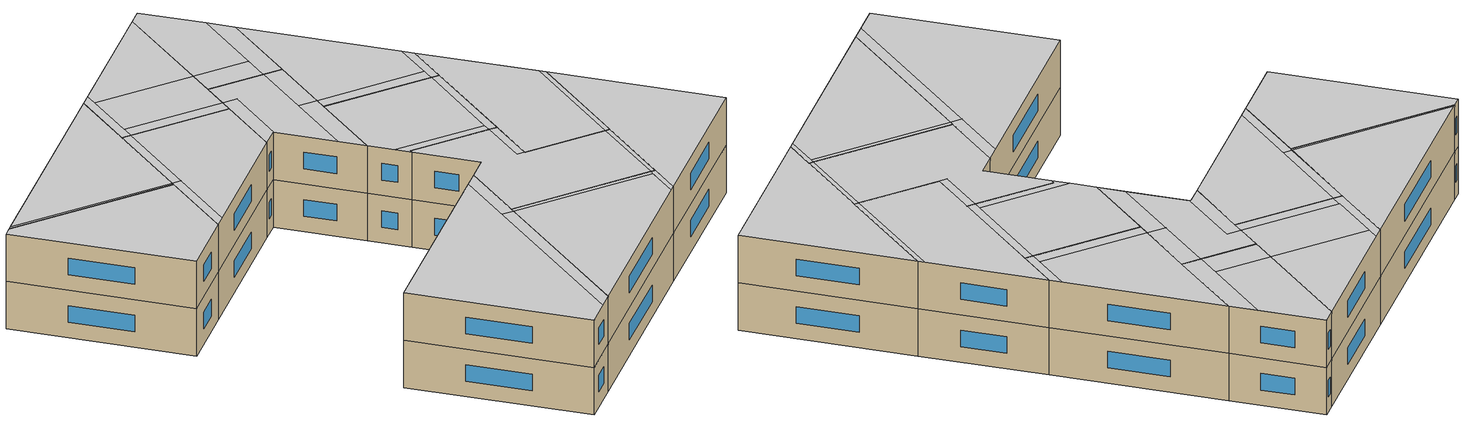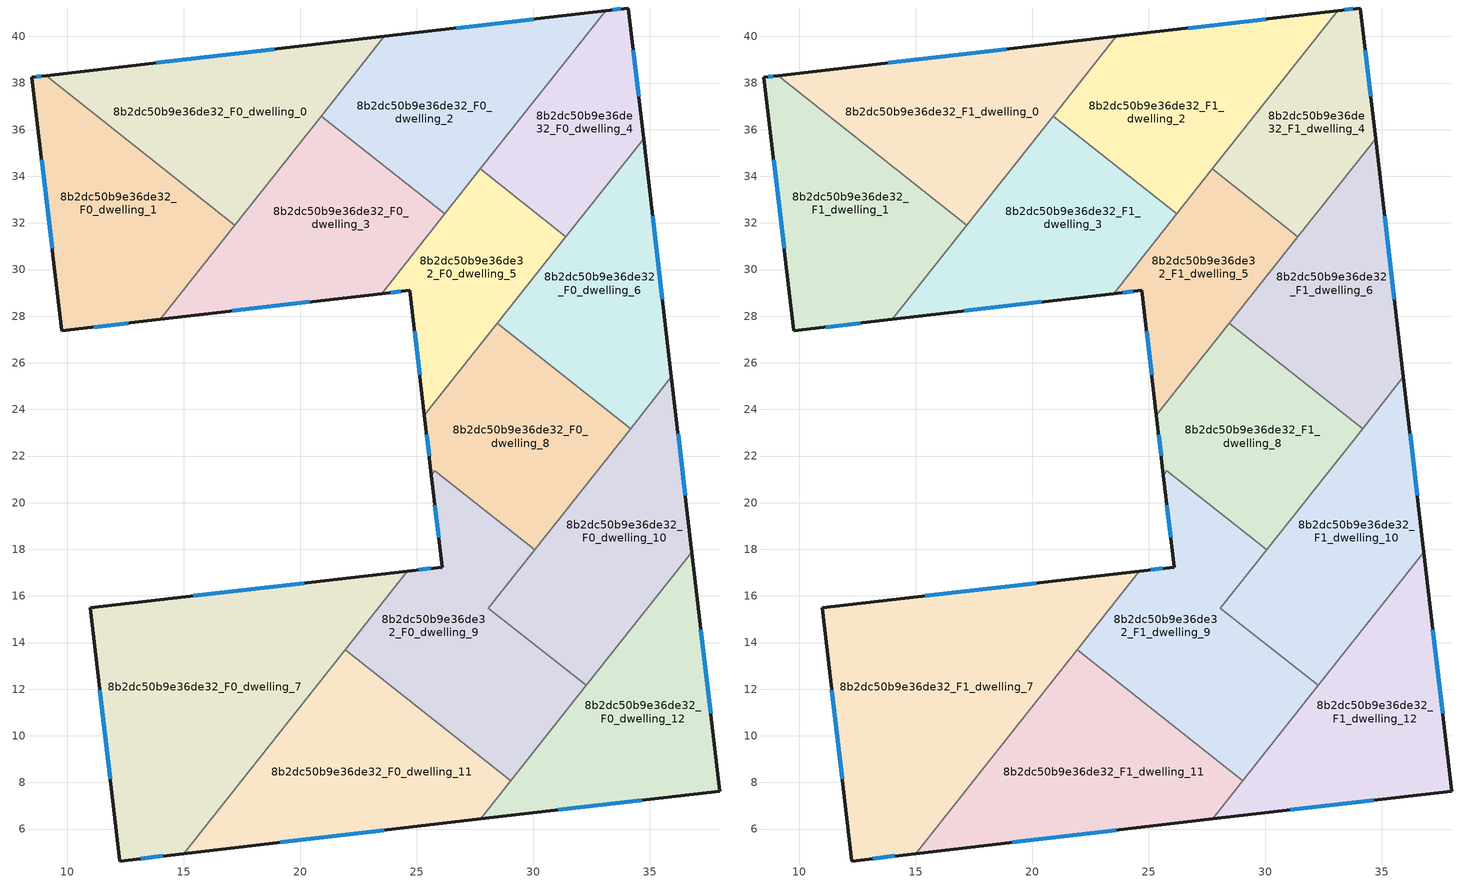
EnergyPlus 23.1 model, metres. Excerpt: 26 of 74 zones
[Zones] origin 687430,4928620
8b2dc50b9e36de32_F0_dwelling_0
 floor ground (EU_floor_Construction): 23.61,40 17.2,31.9 9.1,38.31 z0
 wall outside (EU_wall_Construction): 23.61,40 9.1,38.31 z0:3
 wall to 8b2dc50b9e36de32_F0_dwelling_1 (EU_wall_Construction): 9.1,38.31 17.2,31.9 z0:3
 wall to 8b2dc50b9e36de32_F0_dwelling_3 (EU_wall_Construction): 17.2,31.9 20.9,36.58 z0:3
 wall to 8b2dc50b9e36de32_F0_dwelling_2 (EU_wall_Construction): 20.9,36.58 23.61,40 z0:3
 window (EU_Window_Construction): 18.89,39.45 13.82,38.86 z0.98:2.02
8b2dc50b9e36de32_F0_dwelling_1
 floor ground (EU_floor_Construction): 17.2,31.9 14.01,27.86 9.78,27.37 8.49,38.24 9.1,38.31 z0
 wall outside (EU_wall_Construction): 9.1,38.31 8.49,38.24 9.78,27.37 14.01,27.86 z0:3
 wall to 8b2dc50b9e36de32_F0_dwelling_3 (EU_wall_Construction): 14.01,27.86 17.2,31.9 z0:3
 window (EU_Window_Construction): 11.15,27.53 12.63,27.7 / 8.91,34.7 9.36,30.9 / 8.9,38.29 8.69,38.26 z0.98:2.02
8b2dc50b9e36de32_F0_dwelling_10
 floor ground (EU_floor_Construction): 35.92,25.39 36.8,17.88 32.27,12.16 28.08,15.47 z0
 wall outside (EU_wall_Construction): 36.8,17.88 35.92,25.39 z0:3
 wall to 8b2dc50b9e36de32_F0_dwelling_9 (EU_wall_Construction): 30.05,17.97 28.08,15.47 32.27,12.16 z0:3
 wall to 8b2dc50b9e36de32_F0_dwelling_12 (EU_wall_Construction): 32.27,12.16 36.8,17.88 z0:3
 wall to 8b2dc50b9e36de32_F0_dwelling_8 (EU_wall_Construction): 34.17,23.18 30.05,17.97 z0:3
 wall to 8b2dc50b9e36de32_F0_dwelling_6 (EU_wall_Construction): 35.92,25.39 34.17,23.18 z0:3
 window (EU_Window_Construction): 36.52,20.33 36.21,22.95 z0.98:2.02
8b2dc50b9e36de32_F0_dwelling_11
 floor ground (EU_floor_Construction): 29.03,8.07 27.74,6.43 15.01,4.95 21.93,13.69 z0
 wall outside (EU_wall_Construction): 15.01,4.95 27.74,6.43 z0:3
 wall to 8b2dc50b9e36de32_F0_dwelling_9 (EU_wall_Construction): 29.03,8.07 21.93,13.69 z0:3
 wall to 8b2dc50b9e36de32_F0_dwelling_7 (EU_wall_Construction): 21.93,13.69 15.01,4.95 z0:3
 wall to 8b2dc50b9e36de32_F0_dwelling_12 (EU_wall_Construction): 27.74,6.43 29.03,8.07 z0:3
 window (EU_Window_Construction): 19.15,5.43 23.6,5.95 z0.98:2.02
8b2dc50b9e36de32_F0_dwelling_12
 floor ground (EU_floor_Construction): 36.8,17.88 38,7.63 27.74,6.43 z0
 wall outside (EU_wall_Construction): 27.74,6.43 38,7.63 36.8,17.88 z0:3
 wall to 8b2dc50b9e36de32_F0_dwelling_9 (EU_wall_Construction): 32.27,12.16 29.03,8.07 z0:3
 window (EU_Window_Construction): 37.61,10.96 37.19,14.55 / 31.08,6.82 34.66,7.24 z0.98:2.02
8b2dc50b9e36de32_F0_dwelling_2
 floor ground (EU_floor_Construction): 33.1,41.1 26.2,32.39 20.9,36.58 23.61,40 z0
 wall outside (EU_wall_Construction): 33.1,41.1 23.61,40 z0:3
 wall to 8b2dc50b9e36de32_F0_dwelling_3 (EU_wall_Construction): 20.9,36.58 26.2,32.39 z0:3
 wall to 8b2dc50b9e36de32_F0_dwelling_4 (EU_wall_Construction): 27.73,34.32 33.1,41.1 z0:3
 wall to 8b2dc50b9e36de32_F0_dwelling_5 (EU_wall_Construction): 26.2,32.39 27.73,34.32 z0:3
 window (EU_Window_Construction): 30.01,40.74 26.7,40.36 z0.98:2.02
8b2dc50b9e36de32_F0_dwelling_3
 floor ground (EU_floor_Construction): 26.2,32.39 23.49,28.97 14.01,27.86 20.9,36.58 z0
 wall outside (EU_wall_Construction): 14.01,27.86 23.49,28.97 z0:3
 wall to 8b2dc50b9e36de32_F0_dwelling_5 (EU_wall_Construction): 23.49,28.97 26.2,32.39 z0:3
 window (EU_Window_Construction): 17.09,28.22 20.41,28.61 z0.98:2.02
8b2dc50b9e36de32_F0_dwelling_4
 floor ground (EU_floor_Construction): 34.08,41.22 34.73,35.62 31.4,31.41 27.73,34.32 33.1,41.1 z0
 wall outside (EU_wall_Construction): 34.73,35.62 34.08,41.22 33.1,41.1 z0:3
 wall to 8b2dc50b9e36de32_F0_dwelling_5 (EU_wall_Construction): 27.73,34.32 31.4,31.41 z0:3
 wall to 8b2dc50b9e36de32_F0_dwelling_6 (EU_wall_Construction): 31.4,31.41 34.73,35.62 z0:3
 window (EU_Window_Construction): 34.52,37.44 34.29,39.4 / 33.76,41.18 33.42,41.14 z0.98:2.02
8b2dc50b9e36de32_F0_dwelling_5
 floor ground (EU_floor_Construction): 31.4,31.41 25.33,23.74 24.71,29.11 23.49,28.97 27.73,34.32 z0
 wall outside (EU_wall_Construction): 23.49,28.97 24.71,29.11 25.33,23.74 z0:3
 wall to 8b2dc50b9e36de32_F0_dwelling_8 (EU_wall_Construction): 25.33,23.74 28.46,27.7 z0:3
 wall to 8b2dc50b9e36de32_F0_dwelling_6 (EU_wall_Construction): 28.46,27.7 31.4,31.41 z0:3
 window (EU_Window_Construction): 23.89,29.01 24.31,29.06 / 24.91,27.36 25.13,25.49 z0.98:2.02
8b2dc50b9e36de32_F0_dwelling_6
 floor ground (EU_floor_Construction): 34.73,35.62 35.92,25.39 34.17,23.18 28.46,27.7 z0
 wall outside (EU_wall_Construction): 35.92,25.39 34.73,35.62 z0:3
 wall to 8b2dc50b9e36de32_F0_dwelling_8 (EU_wall_Construction): 28.46,27.7 34.17,23.18 z0:3
 window (EU_Window_Construction): 35.54,28.72 35.12,32.29 z0.98:2.02
8b2dc50b9e36de32_F0_dwelling_7
 floor ground (EU_floor_Construction): 24.6,17.07 15.01,4.95 12.26,4.63 10.99,15.49 z0
 wall outside (EU_wall_Construction): 24.6,17.07 10.99,15.49 12.26,4.63 15.01,4.95 z0:3
 wall to 8b2dc50b9e36de32_F0_dwelling_9 (EU_wall_Construction): 21.93,13.69 24.6,17.07 z0:3
 window (EU_Window_Construction): 13.15,4.73 14.12,4.85 / 11.4,11.96 11.84,8.16 / 20.17,16.55 15.41,16 z0.98:2.02
8b2dc50b9e36de32_F0_dwelling_8
 floor ground (EU_floor_Construction): 34.17,23.18 30.05,17.97 25.78,21.36 25.63,21.17 25.33,23.74 28.46,27.7 z0
 wall outside (EU_wall_Construction): 25.33,23.74 25.63,21.17 z0:3
 wall to 8b2dc50b9e36de32_F0_dwelling_9 (EU_wall_Construction): 25.63,21.17 25.78,21.36 30.05,17.97 z0:3
 window (EU_Window_Construction): 25.43,22.91 25.53,22.01 z0.98:2.02
8b2dc50b9e36de32_F0_dwelling_9
 floor ground (EU_floor_Construction): 30.05,17.97 28.08,15.47 32.27,12.16 29.03,8.07 21.93,13.69 24.6,17.07 26.09,17.24 25.63,21.17 25.78,21.36 z0
 wall outside (EU_wall_Construction): 25.63,21.17 26.09,17.24 24.6,17.07 z0:3
 window (EU_Window_Construction): 25.78,19.89 25.94,18.52 / 25.6,17.18 25.08,17.12 z0.98:2.02
8b2dc50b9e36de32_F1_dwelling_0
 floor to 8b2dc50b9e36de32_F0_dwelling_0 (EU_floor_Construction): 23.61,40 17.2,31.9 9.1,38.31 z3
 wall outside (EU_wall_Construction): 23.61,40 9.1,38.31 z3:6
 wall to 8b2dc50b9e36de32_F1_dwelling_1 (EU_wall_Construction): 9.1,38.31 17.2,31.9 z3:6
 wall to 8b2dc50b9e36de32_F1_dwelling_3 (EU_wall_Construction): 17.2,31.9 20.9,36.58 z3:6
 wall to 8b2dc50b9e36de32_F1_dwelling_2 (EU_wall_Construction): 20.9,36.58 23.61,40 z3:6
 window (EU_Window_Construction): 18.89,39.45 13.82,38.86 z3.98:5.02
 ceiling to 8b2dc50b9e36de32_F2_dwelling_0 (EU_floor_Construction): 17.3,32.02 23.61,40 9.32,38.34 z6
 ceiling to 8b2dc50b9e36de32_F2_dwelling_1 (EU_floor_Construction): 17.2,31.9 17.3,32.02 9.32,38.34 9.1,38.31 z6
8b2dc50b9e36de32_F1_dwelling_1
 floor to 8b2dc50b9e36de32_F0_dwelling_1 (EU_floor_Construction): 17.2,31.9 14.01,27.86 9.78,27.37 8.49,38.24 9.1,38.31 z3
 wall outside (EU_wall_Construction): 9.1,38.31 8.49,38.24 9.78,27.37 14.01,27.86 z3:6
 wall to 8b2dc50b9e36de32_F1_dwelling_3 (EU_wall_Construction): 14.01,27.86 17.2,31.9 z3:6
 window (EU_Window_Construction): 11.15,27.53 12.63,27.7 / 8.91,34.7 9.36,30.9 / 8.9,38.29 8.69,38.26 z3.98:5.02
 ceiling to 8b2dc50b9e36de32_F2_dwelling_1 (EU_floor_Construction): 14.01,27.86 17.2,31.9 9.1,38.31 8.49,38.24 9.78,27.37 z6
8b2dc50b9e36de32_F1_dwelling_10
 floor to 8b2dc50b9e36de32_F0_dwelling_10 (EU_floor_Construction): 35.92,25.39 36.8,17.88 32.27,12.16 28.08,15.47 z3
 wall outside (EU_wall_Construction): 36.8,17.88 35.92,25.39 z3:6
 wall to 8b2dc50b9e36de32_F1_dwelling_9 (EU_wall_Construction): 30.05,17.97 28.08,15.47 32.27,12.16 z3:6
 wall to 8b2dc50b9e36de32_F1_dwelling_12 (EU_wall_Construction): 32.27,12.16 36.8,17.88 z3:6
 wall to 8b2dc50b9e36de32_F1_dwelling_8 (EU_wall_Construction): 34.17,23.18 30.05,17.97 z3:6
 wall to 8b2dc50b9e36de32_F1_dwelling_6 (EU_wall_Construction): 35.92,25.39 34.17,23.18 z3:6
 window (EU_Window_Construction): 36.52,20.33 36.21,22.95 z3.98:5.02
 ceiling to 8b2dc50b9e36de32_F2_dwelling_9 (EU_floor_Construction): 32.04,12.34 36.75,18.3 35.92,25.39 28.08,15.47 z6
 ceiling to 8b2dc50b9e36de32_F2_dwelling_11 (EU_floor_Construction): 32.27,12.16 36.8,17.88 36.75,18.3 32.04,12.34 z6
8b2dc50b9e36de32_F1_dwelling_11
 floor to 8b2dc50b9e36de32_F0_dwelling_11 (EU_floor_Construction): 29.03,8.07 27.74,6.43 15.01,4.95 21.93,13.69 z3
 wall outside (EU_wall_Construction): 15.01,4.95 27.74,6.43 z3:6
 wall to 8b2dc50b9e36de32_F1_dwelling_9 (EU_wall_Construction): 29.03,8.07 21.93,13.69 z3:6
 wall to 8b2dc50b9e36de32_F1_dwelling_7 (EU_wall_Construction): 21.93,13.69 15.01,4.95 z3:6
 wall to 8b2dc50b9e36de32_F1_dwelling_12 (EU_wall_Construction): 27.74,6.43 29.03,8.07 z3:6
 window (EU_Window_Construction): 19.15,5.43 23.6,5.95 z3.98:5.02
 ceiling to 8b2dc50b9e36de32_F2_dwelling_10 (EU_floor_Construction): 27.32,6.39 28.62,8.03 21.75,13.47 15.01,4.95 z6
 ceiling to 8b2dc50b9e36de32_F2_dwelling_8 (EU_floor_Construction): 28.62,8.03 28.8,8.25 21.93,13.69 21.75,13.47 z6
 ceiling to 8b2dc50b9e36de32_F2_dwelling_11 (EU_floor_Construction): 27.74,6.43 29.03,8.07 28.8,8.25 27.32,6.39 z6
8b2dc50b9e36de32_F1_dwelling_12
 floor to 8b2dc50b9e36de32_F0_dwelling_12 (EU_floor_Construction): 36.8,17.88 38,7.63 27.74,6.43 z3
 wall outside (EU_wall_Construction): 27.74,6.43 38,7.63 36.8,17.88 z3:6
 wall to 8b2dc50b9e36de32_F1_dwelling_9 (EU_wall_Construction): 32.27,12.16 29.03,8.07 z3:6
 window (EU_Window_Construction): 37.61,10.96 37.19,14.55 / 31.08,6.82 34.66,7.24 z3.98:5.02
 ceiling to 8b2dc50b9e36de32_F2_dwelling_11 (EU_floor_Construction): 38,7.63 36.8,17.88 27.74,6.43 z6
8b2dc50b9e36de32_F1_dwelling_2
 floor to 8b2dc50b9e36de32_F0_dwelling_2 (EU_floor_Construction): 33.1,41.1 26.2,32.39 20.9,36.58 23.61,40 z3
 wall outside (EU_wall_Construction): 33.1,41.1 23.61,40 z3:6
 wall to 8b2dc50b9e36de32_F1_dwelling_3 (EU_wall_Construction): 20.9,36.58 26.2,32.39 z3:6
 wall to 8b2dc50b9e36de32_F1_dwelling_4 (EU_wall_Construction): 27.73,34.32 33.1,41.1 z3:6
 wall to 8b2dc50b9e36de32_F1_dwelling_5 (EU_wall_Construction): 26.2,32.39 27.73,34.32 z3:6
 window (EU_Window_Construction): 30.01,40.74 26.7,40.36 z3.98:5.02
 ceiling to 8b2dc50b9e36de32_F2_dwelling_2 (EU_floor_Construction): 28.75,35.61 33.1,41.1 24.42,40.09 23.91,39.45 z6
 ceiling to 8b2dc50b9e36de32_F2_dwelling_4 (EU_floor_Construction): 26.66,32.97 28.75,35.61 23.91,39.45 21.82,36.81 z6
 ceiling to 8b2dc50b9e36de32_F2_dwelling_0 (EU_floor_Construction): 21.35,36.22 24.42,40.09 23.61,40 20.9,36.58 z6
 ceiling adiabatic (EU_roof_Construction): 26.2,32.39 26.66,32.97 21.82,36.81 21.35,36.22 z6
8b2dc50b9e36de32_F1_dwelling_3
 floor to 8b2dc50b9e36de32_F0_dwelling_3 (EU_floor_Construction): 26.2,32.39 23.49,28.97 14.01,27.86 20.9,36.58 z3
 wall outside (EU_wall_Construction): 14.01,27.86 23.49,28.97 z3:6
 wall to 8b2dc50b9e36de32_F1_dwelling_5 (EU_wall_Construction): 23.49,28.97 26.2,32.39 z3:6
 window (EU_Window_Construction): 17.09,28.22 20.41,28.61 z3.98:5.02
 ceiling adiabatic (EU_roof_Construction): 23.49,28.97 26.2,32.39 21.35,36.22 14.81,27.96 z6
 ceiling to 8b2dc50b9e36de32_F2_dwelling_1 (EU_floor_Construction): 14.81,27.96 17.75,31.67 17.3,32.02 14.01,27.86 z6
 ceiling to 8b2dc50b9e36de32_F2_dwelling_0 (EU_floor_Construction): 17.75,31.67 21.35,36.22 20.9,36.58 17.3,32.02 z6
8b2dc50b9e36de32_F1_dwelling_4
 floor to 8b2dc50b9e36de32_F0_dwelling_4 (EU_floor_Construction): 34.08,41.22 34.73,35.62 31.4,31.41 27.73,34.32 33.1,41.1 z3
 wall outside (EU_wall_Construction): 34.73,35.62 34.08,41.22 33.1,41.1 z3:6
 wall to 8b2dc50b9e36de32_F1_dwelling_5 (EU_wall_Construction): 27.73,34.32 31.4,31.41 z3:6
 wall to 8b2dc50b9e36de32_F1_dwelling_6 (EU_wall_Construction): 31.4,31.41 34.73,35.62 z3:6
 window (EU_Window_Construction): 34.52,37.44 34.29,39.4 / 33.76,41.18 33.42,41.14 z3.98:5.02
 ceiling to 8b2dc50b9e36de32_F2_dwelling_5 (EU_floor_Construction): 31.4,31.41 34.73,35.62 34.54,37.29 30.47,32.15 z6
 ceiling to 8b2dc50b9e36de32_F2_dwelling_4 (EU_floor_Construction): 30.47,32.15 31.49,33.44 28.75,35.61 27.73,34.32 z6
 ceiling to 8b2dc50b9e36de32_F2_dwelling_2 (EU_floor_Construction): 31.49,33.44 34.54,37.29 34.08,41.22 33.1,41.1 28.75,35.61 z6
8b2dc50b9e36de32_F1_dwelling_5
 floor to 8b2dc50b9e36de32_F0_dwelling_5 (EU_floor_Construction): 31.4,31.41 25.33,23.74 24.71,29.11 23.49,28.97 27.73,34.32 z3
 wall outside (EU_wall_Construction): 23.49,28.97 24.71,29.11 25.33,23.74 z3:6
 wall to 8b2dc50b9e36de32_F1_dwelling_8 (EU_wall_Construction): 25.33,23.74 28.46,27.7 z3:6
 wall to 8b2dc50b9e36de32_F1_dwelling_6 (EU_wall_Construction): 28.46,27.7 31.4,31.41 z3:6
 window (EU_Window_Construction): 23.89,29.01 24.31,29.06 / 24.91,27.36 25.13,25.49 z3.98:5.02
 ceiling to 8b2dc50b9e36de32_F2_dwelling_4 (EU_floor_Construction): 25.14,25.41 30.47,32.15 27.73,34.32 26.66,32.97 27.39,32.4 24.72,29.02 z6
 ceiling to 8b2dc50b9e36de32_F2_dwelling_5 (EU_floor_Construction): 28.93,28.29 31.4,31.41 30.47,32.15 28,29.02 z6
 ceiling to 8b2dc50b9e36de32_F2_dwelling_7 (EU_floor_Construction): 25.33,23.74 28.93,28.29 28,29.02 25.14,25.41 z6
 ceiling to 8b2dc50b9e36de32_F2_dwelling_3 (EU_floor_Construction): 24.72,29.02 27.39,32.4 26.66,32.97 23.49,28.97 24.71,29.11 z6
8b2dc50b9e36de32_F1_dwelling_6
 floor to 8b2dc50b9e36de32_F0_dwelling_6 (EU_floor_Construction): 34.73,35.62 35.92,25.39 34.17,23.18 28.46,27.7 z3
 wall outside (EU_wall_Construction): 35.92,25.39 34.73,35.62 z3:6
 wall to 8b2dc50b9e36de32_F1_dwelling_8 (EU_wall_Construction): 28.46,27.7 34.17,23.18 z3:6
 window (EU_Window_Construction): 35.54,28.72 35.12,32.29 z3.98:5.02
 ceiling to 8b2dc50b9e36de32_F2_dwelling_9 (EU_floor_Construction): 34.17,23.18 35.92,25.39 35.84,26.12 33.77,23.5 z6
 ceiling to 8b2dc50b9e36de32_F2_dwelling_5 (EU_floor_Construction): 34.23,24.09 35.84,26.12 34.73,35.62 28.93,28.29 z6
 ceiling to 8b2dc50b9e36de32_F2_dwelling_7 (EU_floor_Construction): 33.77,23.5 34.23,24.09 28.93,28.29 28.46,27.7 z6
8b2dc50b9e36de32_F1_dwelling_7
 floor to 8b2dc50b9e36de32_F0_dwelling_7 (EU_floor_Construction): 24.6,17.07 15.01,4.95 12.26,4.63 10.99,15.49 z3
 wall outside (EU_wall_Construction): 24.6,17.07 10.99,15.49 12.26,4.63 15.01,4.95 z3:6
 wall to 8b2dc50b9e36de32_F1_dwelling_9 (EU_wall_Construction): 21.93,13.69 24.6,17.07 z3:6
 window (EU_Window_Construction): 13.15,4.73 14.12,4.85 / 11.4,11.96 11.84,8.16 / 20.17,16.55 15.41,16 z3.98:5.02
 ceiling to 8b2dc50b9e36de32_F2_dwelling_6 (EU_floor_Construction): 13.99,4.83 23.58,16.95 10.99,15.49 12.26,4.63 z6
 ceiling to 8b2dc50b9e36de32_F2_dwelling_10 (EU_floor_Construction): 15.01,4.95 21.75,13.47 21.19,13.92 13.99,4.83 z6
 ceiling to 8b2dc50b9e36de32_F2_dwelling_8 (EU_floor_Construction): 21.75,13.47 24.6,17.07 23.58,16.95 21.19,13.92 z6
8b2dc50b9e36de32_F1_dwelling_8
 floor to 8b2dc50b9e36de32_F0_dwelling_8 (EU_floor_Construction): 34.17,23.18 30.05,17.97 25.78,21.36 25.63,21.17 25.33,23.74 28.46,27.7 z3
 wall outside (EU_wall_Construction): 25.33,23.74 25.63,21.17 z3:6
 wall to 8b2dc50b9e36de32_F1_dwelling_9 (EU_wall_Construction): 25.63,21.17 25.78,21.36 30.05,17.97 z3:6
 window (EU_Window_Construction): 25.43,22.91 25.53,22.01 z3.98:5.02
 ceiling to 8b2dc50b9e36de32_F2_dwelling_8 (EU_floor_Construction): 29.65,18.29 29.96,18.69 25.51,22.21 25.63,21.18 25.78,21.36 z6
 ceiling to 8b2dc50b9e36de32_F2_dwelling_7 (EU_floor_Construction): 29.96,18.69 33.77,23.5 28.46,27.7 25.33,23.74 25.48,22.42 25.51,22.22 25.51,22.21 z6
 ceiling adiabatic (EU_roof_Construction): 30.05,17.97 34.17,23.18 33.77,23.5 29.65,18.29 z6
8b2dc50b9e36de32_F1_dwelling_9
 floor to 8b2dc50b9e36de32_F0_dwelling_9 (EU_floor_Construction): 30.05,17.97 28.08,15.47 32.27,12.16 29.03,8.07 21.93,13.69 24.6,17.07 26.09,17.24 25.63,21.17 25.78,21.36 z3
 wall outside (EU_wall_Construction): 25.63,21.17 26.09,17.24 24.6,17.07 z3:6
 window (EU_Window_Construction): 25.78,19.89 25.94,18.52 / 25.6,17.18 25.08,17.12 z3.98:5.02
 ceiling to 8b2dc50b9e36de32_F2_dwelling_8 (EU_floor_Construction): 28.8,8.25 32.04,12.34 27.67,15.8 29.65,18.29 25.78,21.36 25.63,21.18 26.09,17.24 24.6,17.07 21.93,13.69 z6
 ceiling to 8b2dc50b9e36de32_F2_dwelling_11 (EU_floor_Construction): 29.03,8.07 32.27,12.16 32.04,12.34 28.8,8.25 z6
 ceiling to 8b2dc50b9e36de32_F2_dwelling_9 (EU_floor_Construction): 28.69,14.99 28.08,15.47 30.05,17.97 29.65,18.29 27.67,15.8 z6
[Building]
EU S2 Campaign: North Axis=0; Terrain=City; Solar Distribution=FullExterior
[Site:Location]
Bologna: Latitude=44.5; Longitude=11.25; Time Zone=1; Elevation=37
[SizingPeriod:WeatherFileDays]
AnnualSizingPeriod: Begin Month=1; Begin Day of Month=1; End Month=12; End Day of Month=31; Day of Week for Start Day=Monday; Use Weather File Daylight Saving Period=No; Use Weather File Rain and Snow Indicators=No
[MATERIAL]
EU_InternalMass_Material: Roughness=MediumRough; Thickness=0.1; Conductivity=1; Density=1800; Specific Heat=900; Thermal Absorptance=0.9; Solar Absorptance=0.7; Visible Absorptance=0.7
[MATERIAL:NOMASS] Roughness=MediumRough; Thermal Absorptance=0.9; Solar Absorptance=0.7; Visible Absorptance=0.7
Name | Thermal Resistance
EU_wall_NoMass | 0.905828
EU_roof_NoMass | 0.37593
EU_floor_NoMass | 0.67114
[WINDOWMATERIAL:SIMPLEGLAZINGSYSTEM]
EU_Window_SimpleGlazing: UFactor=4.52486; Solar Heat Gain Coefficient=0.85; Visible Transmittance=0.85
[CONSTRUCTION]
EU_wall_Construction: EU_wall_NoMass
EU_roof_Construction: EU_roof_NoMass
EU_floor_Construction: EU_floor_NoMass
EU_Window_Construction: EU_Window_SimpleGlazing
EU_InternalMass_Construction: EU_InternalMass_Material
[ZONE] Type=1; Multiplier=1; Ceiling Height=autocalculate; Floor Area=autocalculate; Part of Total Floor Area=Yes
Name | Volume
8b2dc50b9e36de32_F0_dwelling_0; 8b2dc50b9e36de32_F1_dwelling_0 | 159.927
8b2dc50b9e36de32_F0_dwelling_1; 8b2dc50b9e36de32_F1_dwelling_1 | 159.907
8b2dc50b9e36de32_F0_dwelling_10; 8b2dc50b9e36de32_F1_dwelling_10; 8b2dc50b9e36de32_F0_dwelling_12; 8b2dc50b9e36de32_F1_dwelling_12 | 159.924
8b2dc50b9e36de32_F0_dwelling_11; 8b2dc50b9e36de32_F1_dwelling_11; 8b2dc50b9e36de32_F0_dwelling_9; 8b2dc50b9e36de32_F1_dwelling_9 | 179.732
8b2dc50b9e36de32_F0_dwelling_2; 8b2dc50b9e36de32_F1_dwelling_2 | 156.823
8b2dc50b9e36de32_F0_dwelling_3; 8b2dc50b9e36de32_F1_dwelling_3 | 156.799
8b2dc50b9e36de32_F0_dwelling_4; 8b2dc50b9e36de32_F1_dwelling_4 | 106.791
8b2dc50b9e36de32_F0_dwelling_5; 8b2dc50b9e36de32_F1_dwelling_5 | 106.79
8b2dc50b9e36de32_F0_dwelling_6; 8b2dc50b9e36de32_F1_dwelling_6 | 141.244
8b2dc50b9e36de32_F0_dwelling_7; 8b2dc50b9e36de32_F1_dwelling_7 | 270.213
8b2dc50b9e36de32_F0_dwelling_8; 8b2dc50b9e36de32_F1_dwelling_8 | 141.241
[INTERNALMASS] Construction=EU_InternalMass_Construction
Name | Zone or ZoneList | Surface Area
8b2dc50b9e36de32_F0_dwelling_0_EU_InternalMass | 8b2dc50b9e36de32_F0_dwelling_0 | 53.3087
8b2dc50b9e36de32_F0_dwelling_1_EU_InternalMass | 8b2dc50b9e36de32_F0_dwelling_1 | 53.3007
8b2dc50b9e36de32_F0_dwelling_2_EU_InternalMass | 8b2dc50b9e36de32_F0_dwelling_2 | 52.2761
8b2dc50b9e36de32_F0_dwelling_3_EU_InternalMass | 8b2dc50b9e36de32_F0_dwelling_3 | 52.2668
8b2dc50b9e36de32_F0_dwelling_4_EU_InternalMass | 8b2dc50b9e36de32_F0_dwelling_4 | 35.5975
8b2dc50b9e36de32_F0_dwelling_5_EU_InternalMass | 8b2dc50b9e36de32_F0_dwelling_5 | 35.5958
8b2dc50b9e36de32_F0_dwelling_6_EU_InternalMass | 8b2dc50b9e36de32_F0_dwelling_6 | 47.0825
8b2dc50b9e36de32_F0_dwelling_7_EU_InternalMass | 8b2dc50b9e36de32_F0_dwelling_7 | 90.0676
8b2dc50b9e36de32_F0_dwelling_8_EU_InternalMass | 8b2dc50b9e36de32_F0_dwelling_8 | 47.0803
8b2dc50b9e36de32_F0_dwelling_9_EU_InternalMass | 8b2dc50b9e36de32_F0_dwelling_9 | 59.9103
8b2dc50b9e36de32_F0_dwelling_10_EU_InternalMass | 8b2dc50b9e36de32_F0_dwelling_10 | 53.3063
8b2dc50b9e36de32_F0_dwelling_11_EU_InternalMass | 8b2dc50b9e36de32_F0_dwelling_11 | 59.9097
8b2dc50b9e36de32_F0_dwelling_12_EU_InternalMass | 8b2dc50b9e36de32_F0_dwelling_12 | 53.308
8b2dc50b9e36de32_F1_dwelling_0_EU_InternalMass | 8b2dc50b9e36de32_F1_dwelling_0 | 53.3087
8b2dc50b9e36de32_F1_dwelling_1_EU_InternalMass | 8b2dc50b9e36de32_F1_dwelling_1 | 53.3007
8b2dc50b9e36de32_F1_dwelling_2_EU_InternalMass | 8b2dc50b9e36de32_F1_dwelling_2 | 52.2761
8b2dc50b9e36de32_F1_dwelling_3_EU_InternalMass | 8b2dc50b9e36de32_F1_dwelling_3 | 52.2668
8b2dc50b9e36de32_F1_dwelling_4_EU_InternalMass | 8b2dc50b9e36de32_F1_dwelling_4 | 35.5975
8b2dc50b9e36de32_F1_dwelling_5_EU_InternalMass | 8b2dc50b9e36de32_F1_dwelling_5 | 35.5958
8b2dc50b9e36de32_F1_dwelling_6_EU_InternalMass | 8b2dc50b9e36de32_F1_dwelling_6 | 47.0825
8b2dc50b9e36de32_F1_dwelling_7_EU_InternalMass | 8b2dc50b9e36de32_F1_dwelling_7 | 90.0676
8b2dc50b9e36de32_F1_dwelling_8_EU_InternalMass | 8b2dc50b9e36de32_F1_dwelling_8 | 47.0803
8b2dc50b9e36de32_F1_dwelling_9_EU_InternalMass | 8b2dc50b9e36de32_F1_dwelling_9 | 59.9103
8b2dc50b9e36de32_F1_dwelling_10_EU_InternalMass | 8b2dc50b9e36de32_F1_dwelling_10 | 53.3063
8b2dc50b9e36de32_F1_dwelling_11_EU_InternalMass | 8b2dc50b9e36de32_F1_dwelling_11 | 59.9097
8b2dc50b9e36de32_F1_dwelling_12_EU_InternalMass | 8b2dc50b9e36de32_F1_dwelling_12 | 53.308
[OTHEREQUIPMENT] Fuel Type=Electricity; Design Level Calculation Method=Watts/Area; Power per Zone Floor Area=1; Fraction Latent=0; Fraction Radiant=0; Fraction Lost=0; Carbon Dioxide Generation Rate=0; EndUse Subcategory=EU_Step8_InternalGains
Name | Zone or ZoneList or Space or SpaceList | Schedule
EU_Step8_InternalGain_8b2dc50b9e36de32_F0_dwelling_0_f000 | 8b2dc50b9e36de32_F0_dwelling_0 | EU_Step8_GainSchedule_8b2dc50b9e36de32_F0_dwelling_0_f000
EU_Step8_InternalGain_8b2dc50b9e36de32_F0_dwelling_1_f000 | 8b2dc50b9e36de32_F0_dwelling_1 | EU_Step8_GainSchedule_8b2dc50b9e36de32_F0_dwelling_1_f000
EU_Step8_InternalGain_8b2dc50b9e36de32_F0_dwelling_2_f000 | 8b2dc50b9e36de32_F0_dwelling_2 | EU_Step8_GainSchedule_8b2dc50b9e36de32_F0_dwelling_2_f000
EU_Step8_InternalGain_8b2dc50b9e36de32_F0_dwelling_3_f000 | 8b2dc50b9e36de32_F0_dwelling_3 | EU_Step8_GainSchedule_8b2dc50b9e36de32_F0_dwelling_3_f000
EU_Step8_InternalGain_8b2dc50b9e36de32_F0_dwelling_4_f000 | 8b2dc50b9e36de32_F0_dwelling_4 | EU_Step8_GainSchedule_8b2dc50b9e36de32_F0_dwelling_4_f000
EU_Step8_InternalGain_8b2dc50b9e36de32_F0_dwelling_5_f000 | 8b2dc50b9e36de32_F0_dwelling_5 | EU_Step8_GainSchedule_8b2dc50b9e36de32_F0_dwelling_5_f000
EU_Step8_InternalGain_8b2dc50b9e36de32_F0_dwelling_6_f000 | 8b2dc50b9e36de32_F0_dwelling_6 | EU_Step8_GainSchedule_8b2dc50b9e36de32_F0_dwelling_6_f000
EU_Step8_InternalGain_8b2dc50b9e36de32_F0_dwelling_7_f000 | 8b2dc50b9e36de32_F0_dwelling_7 | EU_Step8_GainSchedule_8b2dc50b9e36de32_F0_dwelling_7_f000
EU_Step8_InternalGain_8b2dc50b9e36de32_F0_dwelling_8_f000 | 8b2dc50b9e36de32_F0_dwelling_8 | EU_Step8_GainSchedule_8b2dc50b9e36de32_F0_dwelling_8_f000
EU_Step8_InternalGain_8b2dc50b9e36de32_F0_dwelling_9_f000 | 8b2dc50b9e36de32_F0_dwelling_9 | EU_Step8_GainSchedule_8b2dc50b9e36de32_F0_dwelling_9_f000
EU_Step8_InternalGain_8b2dc50b9e36de32_F0_dwelling_10_f000 | 8b2dc50b9e36de32_F0_dwelling_10 | EU_Step8_GainSchedule_8b2dc50b9e36de32_F0_dwelling_10_f000
EU_Step8_InternalGain_8b2dc50b9e36de32_F0_dwelling_11_f000 | 8b2dc50b9e36de32_F0_dwelling_11 | EU_Step8_GainSchedule_8b2dc50b9e36de32_F0_dwelling_11_f000
EU_Step8_InternalGain_8b2dc50b9e36de32_F0_dwelling_12_f000 | 8b2dc50b9e36de32_F0_dwelling_12 | EU_Step8_GainSchedule_8b2dc50b9e36de32_F0_dwelling_12_f000
EU_Step8_InternalGain_8b2dc50b9e36de32_F1_dwelling_0_f000 | 8b2dc50b9e36de32_F1_dwelling_0 | EU_Step8_GainSchedule_8b2dc50b9e36de32_F1_dwelling_0_f000
EU_Step8_InternalGain_8b2dc50b9e36de32_F1_dwelling_1_f000 | 8b2dc50b9e36de32_F1_dwelling_1 | EU_Step8_GainSchedule_8b2dc50b9e36de32_F1_dwelling_1_f000
EU_Step8_InternalGain_8b2dc50b9e36de32_F1_dwelling_2_f000 | 8b2dc50b9e36de32_F1_dwelling_2 | EU_Step8_GainSchedule_8b2dc50b9e36de32_F1_dwelling_2_f000
EU_Step8_InternalGain_8b2dc50b9e36de32_F1_dwelling_3_f000 | 8b2dc50b9e36de32_F1_dwelling_3 | EU_Step8_GainSchedule_8b2dc50b9e36de32_F1_dwelling_3_f000
EU_Step8_InternalGain_8b2dc50b9e36de32_F1_dwelling_4_f000 | 8b2dc50b9e36de32_F1_dwelling_4 | EU_Step8_GainSchedule_8b2dc50b9e36de32_F1_dwelling_4_f000
EU_Step8_InternalGain_8b2dc50b9e36de32_F1_dwelling_5_f000 | 8b2dc50b9e36de32_F1_dwelling_5 | EU_Step8_GainSchedule_8b2dc50b9e36de32_F1_dwelling_5_f000
EU_Step8_InternalGain_8b2dc50b9e36de32_F1_dwelling_6_f000 | 8b2dc50b9e36de32_F1_dwelling_6 | EU_Step8_GainSchedule_8b2dc50b9e36de32_F1_dwelling_6_f000
EU_Step8_InternalGain_8b2dc50b9e36de32_F1_dwelling_7_f000 | 8b2dc50b9e36de32_F1_dwelling_7 | EU_Step8_GainSchedule_8b2dc50b9e36de32_F1_dwelling_7_f000
EU_Step8_InternalGain_8b2dc50b9e36de32_F1_dwelling_8_f000 | 8b2dc50b9e36de32_F1_dwelling_8 | EU_Step8_GainSchedule_8b2dc50b9e36de32_F1_dwelling_8_f000
EU_Step8_InternalGain_8b2dc50b9e36de32_F1_dwelling_9_f000 | 8b2dc50b9e36de32_F1_dwelling_9 | EU_Step8_GainSchedule_8b2dc50b9e36de32_F1_dwelling_9_f000
EU_Step8_InternalGain_8b2dc50b9e36de32_F1_dwelling_10_f000 | 8b2dc50b9e36de32_F1_dwelling_10 | EU_Step8_GainSchedule_8b2dc50b9e36de32_F1_dwelling_10_f000
EU_Step8_InternalGain_8b2dc50b9e36de32_F1_dwelling_11_f000 | 8b2dc50b9e36de32_F1_dwelling_11 | EU_Step8_GainSchedule_8b2dc50b9e36de32_F1_dwelling_11_f000
EU_Step8_InternalGain_8b2dc50b9e36de32_F1_dwelling_12_f000 | 8b2dc50b9e36de32_F1_dwelling_12 | EU_Step8_GainSchedule_8b2dc50b9e36de32_F1_dwelling_12_f000
[ZONEVENTILATION:DESIGNFLOWRATE] Schedule=EU_AlwaysOn; Design Flow Rate Calculation Method=AirChanges/Hour; Air Changes per Hour=0.73129; Ventilation Type=Natural; Fan Pressure Rise=0; Fan Total Efficiency=1; Constant Term Coefficient=1; Temperature Term Coefficient=0; Velocity Term Coefficient=0; Velocity Squared Term Coefficient=0; Minimum Indoor Temperature=-100; Maximum Indoor Temperature=100; Delta Temperature=-100; Minimum Outdoor Temperature=-100; Maximum Outdoor Temperature=100; Maximum Wind Speed=40
Name | Zone or ZoneList or Space or SpaceList
EU_ConstantAir_8b2dc50b9e36de32_F0_dwelling_0 | 8b2dc50b9e36de32_F0_dwelling_0
EU_ConstantAir_8b2dc50b9e36de32_F0_dwelling_1 | 8b2dc50b9e36de32_F0_dwelling_1
EU_ConstantAir_8b2dc50b9e36de32_F0_dwelling_2 | 8b2dc50b9e36de32_F0_dwelling_2
EU_ConstantAir_8b2dc50b9e36de32_F0_dwelling_3 | 8b2dc50b9e36de32_F0_dwelling_3
EU_ConstantAir_8b2dc50b9e36de32_F0_dwelling_4 | 8b2dc50b9e36de32_F0_dwelling_4
EU_ConstantAir_8b2dc50b9e36de32_F0_dwelling_5 | 8b2dc50b9e36de32_F0_dwelling_5
EU_ConstantAir_8b2dc50b9e36de32_F0_dwelling_6 | 8b2dc50b9e36de32_F0_dwelling_6
EU_ConstantAir_8b2dc50b9e36de32_F0_dwelling_7 | 8b2dc50b9e36de32_F0_dwelling_7
EU_ConstantAir_8b2dc50b9e36de32_F0_dwelling_8 | 8b2dc50b9e36de32_F0_dwelling_8
EU_ConstantAir_8b2dc50b9e36de32_F0_dwelling_9 | 8b2dc50b9e36de32_F0_dwelling_9
EU_ConstantAir_8b2dc50b9e36de32_F0_dwelling_10 | 8b2dc50b9e36de32_F0_dwelling_10
EU_ConstantAir_8b2dc50b9e36de32_F0_dwelling_11 | 8b2dc50b9e36de32_F0_dwelling_11
EU_ConstantAir_8b2dc50b9e36de32_F0_dwelling_12 | 8b2dc50b9e36de32_F0_dwelling_12
EU_ConstantAir_8b2dc50b9e36de32_F1_dwelling_0 | 8b2dc50b9e36de32_F1_dwelling_0
EU_ConstantAir_8b2dc50b9e36de32_F1_dwelling_1 | 8b2dc50b9e36de32_F1_dwelling_1
EU_ConstantAir_8b2dc50b9e36de32_F1_dwelling_2 | 8b2dc50b9e36de32_F1_dwelling_2
EU_ConstantAir_8b2dc50b9e36de32_F1_dwelling_3 | 8b2dc50b9e36de32_F1_dwelling_3
EU_ConstantAir_8b2dc50b9e36de32_F1_dwelling_4 | 8b2dc50b9e36de32_F1_dwelling_4
EU_ConstantAir_8b2dc50b9e36de32_F1_dwelling_5 | 8b2dc50b9e36de32_F1_dwelling_5
EU_ConstantAir_8b2dc50b9e36de32_F1_dwelling_6 | 8b2dc50b9e36de32_F1_dwelling_6
EU_ConstantAir_8b2dc50b9e36de32_F1_dwelling_7 | 8b2dc50b9e36de32_F1_dwelling_7
EU_ConstantAir_8b2dc50b9e36de32_F1_dwelling_8 | 8b2dc50b9e36de32_F1_dwelling_8
EU_ConstantAir_8b2dc50b9e36de32_F1_dwelling_9 | 8b2dc50b9e36de32_F1_dwelling_9
EU_ConstantAir_8b2dc50b9e36de32_F1_dwelling_10 | 8b2dc50b9e36de32_F1_dwelling_10
EU_ConstantAir_8b2dc50b9e36de32_F1_dwelling_11 | 8b2dc50b9e36de32_F1_dwelling_11
EU_ConstantAir_8b2dc50b9e36de32_F1_dwelling_12 | 8b2dc50b9e36de32_F1_dwelling_12
[HVACTEMPLATE:THERMOSTAT] Constant Heating Setpoint=20; Constant Cooling Setpoint=50
EU_HeatOnly_8b2dc50b9e36de32_F0_dwelling_0; EU_HeatOnly_8b2dc50b9e36de32_F0_dwelling_1; EU_HeatOnly_8b2dc50b9e36de32_F0_dwelling_2; EU_HeatOnly_8b2dc50b9e36de32_F0_dwelling_3; EU_HeatOnly_8b2dc50b9e36de32_F0_dwelling_4; EU_HeatOnly_8b2dc50b9e36de32_F0_dwelling_5; EU_HeatOnly_8b2dc50b9e36de32_F0_dwelling_6; EU_HeatOnly_8b2dc50b9e36de32_F0_dwelling_7; EU_HeatOnly_8b2dc50b9e36de32_F0_dwelling_8; EU_HeatOnly_8b2dc50b9e36de32_F0_dwelling_9; EU_HeatOnly_8b2dc50b9e36de32_F0_dwelling_10; EU_HeatOnly_8b2dc50b9e36de32_F0_dwelling_11; EU_HeatOnly_8b2dc50b9e36de32_F0_dwelling_12; EU_HeatOnly_8b2dc50b9e36de32_F1_dwelling_0; EU_HeatOnly_8b2dc50b9e36de32_F1_dwelling_1; EU_HeatOnly_8b2dc50b9e36de32_F1_dwelling_2; EU_HeatOnly_8b2dc50b9e36de32_F1_dwelling_3; EU_HeatOnly_8b2dc50b9e36de32_F1_dwelling_4; EU_HeatOnly_8b2dc50b9e36de32_F1_dwelling_5; EU_HeatOnly_8b2dc50b9e36de32_F1_dwelling_6; EU_HeatOnly_8b2dc50b9e36de32_F1_dwelling_7; EU_HeatOnly_8b2dc50b9e36de32_F1_dwelling_8; EU_HeatOnly_8b2dc50b9e36de32_F1_dwelling_9; EU_HeatOnly_8b2dc50b9e36de32_F1_dwelling_10; EU_HeatOnly_8b2dc50b9e36de32_F1_dwelling_11; EU_HeatOnly_8b2dc50b9e36de32_F1_dwelling_12; EU_HeatOnly_8b2dc50b9e36de32_F2_dwelling_0; EU_HeatOnly_8b2dc50b9e36de32_F2_dwelling_1; EU_HeatOnly_8b2dc50b9e36de32_F2_dwelling_2; EU_HeatOnly_8b2dc50b9e36de32_F2_dwelling_3; EU_HeatOnly_8b2dc50b9e36de32_F2_dwelling_4; EU_HeatOnly_8b2dc50b9e36de32_F2_dwelling_5; EU_HeatOnly_8b2dc50b9e36de32_F2_dwelling_6; EU_HeatOnly_8b2dc50b9e36de32_F2_dwelling_7; EU_HeatOnly_8b2dc50b9e36de32_F2_dwelling_8; EU_HeatOnly_8b2dc50b9e36de32_F2_dwelling_9; EU_HeatOnly_8b2dc50b9e36de32_F2_dwelling_10; EU_HeatOnly_8b2dc50b9e36de32_F2_dwelling_11; EU_HeatOnly_8b2dc50b9e36de32_F3_dwelling_0; EU_HeatOnly_8b2dc50b9e36de32_F3_dwelling_1; EU_HeatOnly_8b2dc50b9e36de32_F3_dwelling_2; EU_HeatOnly_8b2dc50b9e36de32_F3_dwelling_3; EU_HeatOnly_8b2dc50b9e36de32_F3_dwelling_4; EU_HeatOnly_8b2dc50b9e36de32_F3_dwelling_5; EU_HeatOnly_8b2dc50b9e36de32_F3_dwelling_6; EU_HeatOnly_8b2dc50b9e36de32_F3_dwelling_7; EU_HeatOnly_8b2dc50b9e36de32_F3_dwelling_8; EU_HeatOnly_8b2dc50b9e36de32_F3_dwelling_9; EU_HeatOnly_8b2dc50b9e36de32_F3_dwelling_10; EU_HeatOnly_8b2dc50b9e36de32_F3_dwelling_11; EU_HeatOnly_8b2dc50b9e36de32_F4_dwelling_0; EU_HeatOnly_8b2dc50b9e36de32_F4_dwelling_1; EU_HeatOnly_8b2dc50b9e36de32_F4_dwelling_2; EU_HeatOnly_8b2dc50b9e36de32_F4_dwelling_3; EU_HeatOnly_8b2dc50b9e36de32_F4_dwelling_4; EU_HeatOnly_8b2dc50b9e36de32_F4_dwelling_5; EU_HeatOnly_8b2dc50b9e36de32_F4_dwelling_6; EU_HeatOnly_8b2dc50b9e36de32_F4_dwelling_7; EU_HeatOnly_8b2dc50b9e36de32_F4_dwelling_8; EU_HeatOnly_8b2dc50b9e36de32_F4_dwelling_9; EU_HeatOnly_8b2dc50b9e36de32_F4_dwelling_10; EU_HeatOnly_8b2dc50b9e36de32_F4_dwelling_11; EU_HeatOnly_8b2dc50b9e36de32_F5_dwelling_0; EU_HeatOnly_8b2dc50b9e36de32_F5_dwelling_1; EU_HeatOnly_8b2dc50b9e36de32_F5_dwelling_2; EU_HeatOnly_8b2dc50b9e36de32_F5_dwelling_3; EU_HeatOnly_8b2dc50b9e36de32_F5_dwelling_4; EU_HeatOnly_8b2dc50b9e36de32_F5_dwelling_5; EU_HeatOnly_8b2dc50b9e36de32_F5_dwelling_6; EU_HeatOnly_8b2dc50b9e36de32_F5_dwelling_7; EU_HeatOnly_8b2dc50b9e36de32_F5_dwelling_8; EU_HeatOnly_8b2dc50b9e36de32_F5_dwelling_9; EU_HeatOnly_8b2dc50b9e36de32_F5_dwelling_10; EU_HeatOnly_8b2dc50b9e36de32_F5_dwelling_11
[HVACTEMPLATE:ZONE:IDEALLOADSAIRSYSTEM] System Availability Schedule=EU_AlwaysOn; Maximum Heating Supply Air Temperature=50; Minimum Cooling Supply Air Temperature=13; Maximum Heating Supply Air Humidity Ratio=0.0156; Minimum Cooling Supply Air Humidity Ratio=0.0077; Heating Limit=NoLimit; Cooling Limit=NoLimit; Heating Availability Schedule=EU_AlwaysOn; Cooling Availability Schedule=EU_CoolingOff; Dehumidification Control Type=ConstantSensibleHeatRatio; Cooling Sensible Heat Ratio=0.7; Dehumidification Setpoint=60; Humidification Control Type=None; Humidification Setpoint=30; Outdoor Air Method=None; Outdoor Air Flow Rate per Person=0.00944; Outdoor Air Flow Rate per Zone Floor Area=0; Outdoor Air Flow Rate per Zone=0; Demand Controlled Ventilation Type=None; Outdoor Air Economizer Type=NoEconomizer; Heat Recovery Type=None; Sensible Heat Recovery Effectiveness=0.7; Latent Heat Recovery Effectiveness=0.65
Name | Template Thermostat
8b2dc50b9e36de32_F0_dwelling_0 | EU_HeatOnly_8b2dc50b9e36de32_F0_dwelling_0
8b2dc50b9e36de32_F0_dwelling_1 | EU_HeatOnly_8b2dc50b9e36de32_F0_dwelling_1
8b2dc50b9e36de32_F0_dwelling_2 | EU_HeatOnly_8b2dc50b9e36de32_F0_dwelling_2
8b2dc50b9e36de32_F0_dwelling_3 | EU_HeatOnly_8b2dc50b9e36de32_F0_dwelling_3
8b2dc50b9e36de32_F0_dwelling_4 | EU_HeatOnly_8b2dc50b9e36de32_F0_dwelling_4
8b2dc50b9e36de32_F0_dwelling_5 | EU_HeatOnly_8b2dc50b9e36de32_F0_dwelling_5
8b2dc50b9e36de32_F0_dwelling_6 | EU_HeatOnly_8b2dc50b9e36de32_F0_dwelling_6
8b2dc50b9e36de32_F0_dwelling_7 | EU_HeatOnly_8b2dc50b9e36de32_F0_dwelling_7
8b2dc50b9e36de32_F0_dwelling_8 | EU_HeatOnly_8b2dc50b9e36de32_F0_dwelling_8
8b2dc50b9e36de32_F0_dwelling_9 | EU_HeatOnly_8b2dc50b9e36de32_F0_dwelling_9
8b2dc50b9e36de32_F0_dwelling_10 | EU_HeatOnly_8b2dc50b9e36de32_F0_dwelling_10
8b2dc50b9e36de32_F0_dwelling_11 | EU_HeatOnly_8b2dc50b9e36de32_F0_dwelling_11
8b2dc50b9e36de32_F0_dwelling_12 | EU_HeatOnly_8b2dc50b9e36de32_F0_dwelling_12
8b2dc50b9e36de32_F1_dwelling_0 | EU_HeatOnly_8b2dc50b9e36de32_F1_dwelling_0
8b2dc50b9e36de32_F1_dwelling_1 | EU_HeatOnly_8b2dc50b9e36de32_F1_dwelling_1
8b2dc50b9e36de32_F1_dwelling_2 | EU_HeatOnly_8b2dc50b9e36de32_F1_dwelling_2
8b2dc50b9e36de32_F1_dwelling_3 | EU_HeatOnly_8b2dc50b9e36de32_F1_dwelling_3
8b2dc50b9e36de32_F1_dwelling_4 | EU_HeatOnly_8b2dc50b9e36de32_F1_dwelling_4
8b2dc50b9e36de32_F1_dwelling_5 | EU_HeatOnly_8b2dc50b9e36de32_F1_dwelling_5
8b2dc50b9e36de32_F1_dwelling_6 | EU_HeatOnly_8b2dc50b9e36de32_F1_dwelling_6
8b2dc50b9e36de32_F1_dwelling_7 | EU_HeatOnly_8b2dc50b9e36de32_F1_dwelling_7
8b2dc50b9e36de32_F1_dwelling_8 | EU_HeatOnly_8b2dc50b9e36de32_F1_dwelling_8
8b2dc50b9e36de32_F1_dwelling_9 | EU_HeatOnly_8b2dc50b9e36de32_F1_dwelling_9
8b2dc50b9e36de32_F1_dwelling_10 | EU_HeatOnly_8b2dc50b9e36de32_F1_dwelling_10
8b2dc50b9e36de32_F1_dwelling_11 | EU_HeatOnly_8b2dc50b9e36de32_F1_dwelling_11
8b2dc50b9e36de32_F1_dwelling_12 | EU_HeatOnly_8b2dc50b9e36de32_F1_dwelling_12
[SIZING:ZONE] Zone Cooling Design Supply Air Temperature Input Method=SupplyAirTemperature; Zone Cooling Design Supply Air Temperature=13; Zone Heating Design Supply Air Temperature Input Method=SupplyAirTemperature; Zone Heating Design Supply Air Temperature=50; Zone Cooling Design Supply Air Humidity Ratio=0.008; Zone Heating Design Supply Air Humidity Ratio=0.008; Cooling Design Air Flow Method=DesignDay; Cooling Design Air Flow Rate=0; Cooling Minimum Air Flow per Zone Floor Area=0.000762; Cooling Minimum Air Flow=0; Cooling Minimum Air Flow Fraction=0.2; Heating Design Air Flow Method=DesignDay; Heating Design Air Flow Rate=0; Heating Maximum Air Flow per Zone Floor Area=0.002032; Heating Maximum Air Flow=0.141576; Heating Maximum Air Flow Fraction=0.3; Account for Dedicated Outdoor Air System=No; Dedicated Outdoor Air System Control Strategy=NeutralSupplyAir; Dedicated Outdoor Air Low Setpoint Temperature for Design=autosize; Dedicated Outdoor Air High Setpoint Temperature for Design=autosize; Zone Load Sizing Method=Sensible Load Only No Latent Load; Zone Latent Cooling Design Supply Air Humidity Ratio Input Method=HumidityRatioDifference; Zone Cooling Design Supply Air Humidity Ratio Difference=0.005; Zone Latent Heating Design Supply Air Humidity Ratio Input Method=HumidityRatioDifference; Zone Humidification Design Supply Air Humidity Ratio Difference=0.005
8b2dc50b9e36de32_F0_dwelling_0; 8b2dc50b9e36de32_F0_dwelling_1; 8b2dc50b9e36de32_F0_dwelling_2; 8b2dc50b9e36de32_F0_dwelling_3; 8b2dc50b9e36de32_F0_dwelling_4; 8b2dc50b9e36de32_F0_dwelling_5; 8b2dc50b9e36de32_F0_dwelling_6; 8b2dc50b9e36de32_F0_dwelling_7; 8b2dc50b9e36de32_F0_dwelling_8; 8b2dc50b9e36de32_F0_dwelling_9; 8b2dc50b9e36de32_F0_dwelling_10; 8b2dc50b9e36de32_F0_dwelling_11; 8b2dc50b9e36de32_F0_dwelling_12; 8b2dc50b9e36de32_F1_dwelling_0; 8b2dc50b9e36de32_F1_dwelling_1; 8b2dc50b9e36de32_F1_dwelling_2; 8b2dc50b9e36de32_F1_dwelling_3; 8b2dc50b9e36de32_F1_dwelling_4; 8b2dc50b9e36de32_F1_dwelling_5; 8b2dc50b9e36de32_F1_dwelling_6; 8b2dc50b9e36de32_F1_dwelling_7; 8b2dc50b9e36de32_F1_dwelling_8; 8b2dc50b9e36de32_F1_dwelling_9; 8b2dc50b9e36de32_F1_dwelling_10; 8b2dc50b9e36de32_F1_dwelling_11; 8b2dc50b9e36de32_F1_dwelling_12
[SCHEDULE:CONSTANT]
Name | Hourly Value
EU_AlwaysOn | 1
EU_CoolingOff | 0
[SCHEDULE:FILE] Column Number=1; Rows to Skip at Top=0; Number of Hours of Data=8760; Column Separator=Comma; Interpolate to Timestep=No; Minutes per Item=60; Adjust Schedule for Daylight Savings=Yes
Name | File
EU_Step8_GainSchedule_8b2dc50b9e36de32_F0_dwelling_0_f000 | ../../schedules/8b2dc50b9e36de32/8b2dc50b9e36de32_F0_dwelling_0_f000_gain.csv
EU_Step8_GainSchedule_8b2dc50b9e36de32_F0_dwelling_1_f000 | ../../schedules/8b2dc50b9e36de32/8b2dc50b9e36de32_F0_dwelling_1_f000_gain.csv
EU_Step8_GainSchedule_8b2dc50b9e36de32_F0_dwelling_2_f000 | ../../schedules/8b2dc50b9e36de32/8b2dc50b9e36de32_F0_dwelling_2_f000_gain.csv
EU_Step8_GainSchedule_8b2dc50b9e36de32_F0_dwelling_3_f000 | ../../schedules/8b2dc50b9e36de32/8b2dc50b9e36de32_F0_dwelling_3_f000_gain.csv
EU_Step8_GainSchedule_8b2dc50b9e36de32_F0_dwelling_4_f000 | ../../schedules/8b2dc50b9e36de32/8b2dc50b9e36de32_F0_dwelling_4_f000_gain.csv
EU_Step8_GainSchedule_8b2dc50b9e36de32_F0_dwelling_5_f000 | ../../schedules/8b2dc50b9e36de32/8b2dc50b9e36de32_F0_dwelling_5_f000_gain.csv
EU_Step8_GainSchedule_8b2dc50b9e36de32_F0_dwelling_6_f000 | ../../schedules/8b2dc50b9e36de32/8b2dc50b9e36de32_F0_dwelling_6_f000_gain.csv
EU_Step8_GainSchedule_8b2dc50b9e36de32_F0_dwelling_7_f000 | ../../schedules/8b2dc50b9e36de32/8b2dc50b9e36de32_F0_dwelling_7_f000_gain.csv
EU_Step8_GainSchedule_8b2dc50b9e36de32_F0_dwelling_8_f000 | ../../schedules/8b2dc50b9e36de32/8b2dc50b9e36de32_F0_dwelling_8_f000_gain.csv
EU_Step8_GainSchedule_8b2dc50b9e36de32_F0_dwelling_9_f000 | ../../schedules/8b2dc50b9e36de32/8b2dc50b9e36de32_F0_dwelling_9_f000_gain.csv
EU_Step8_GainSchedule_8b2dc50b9e36de32_F0_dwelling_10_f000 | ../../schedules/8b2dc50b9e36de32/8b2dc50b9e36de32_F0_dwelling_10_f000_gain.csv
EU_Step8_GainSchedule_8b2dc50b9e36de32_F0_dwelling_11_f000 | ../../schedules/8b2dc50b9e36de32/8b2dc50b9e36de32_F0_dwelling_11_f000_gain.csv
EU_Step8_GainSchedule_8b2dc50b9e36de32_F0_dwelling_12_f000 | ../../schedules/8b2dc50b9e36de32/8b2dc50b9e36de32_F0_dwelling_12_f000_gain.csv
EU_Step8_GainSchedule_8b2dc50b9e36de32_F1_dwelling_0_f000 | ../../schedules/8b2dc50b9e36de32/8b2dc50b9e36de32_F1_dwelling_0_f000_gain.csv
EU_Step8_GainSchedule_8b2dc50b9e36de32_F1_dwelling_1_f000 | ../../schedules/8b2dc50b9e36de32/8b2dc50b9e36de32_F1_dwelling_1_f000_gain.csv
EU_Step8_GainSchedule_8b2dc50b9e36de32_F1_dwelling_2_f000 | ../../schedules/8b2dc50b9e36de32/8b2dc50b9e36de32_F1_dwelling_2_f000_gain.csv
EU_Step8_GainSchedule_8b2dc50b9e36de32_F1_dwelling_3_f000 | ../../schedules/8b2dc50b9e36de32/8b2dc50b9e36de32_F1_dwelling_3_f000_gain.csv
EU_Step8_GainSchedule_8b2dc50b9e36de32_F1_dwelling_4_f000 | ../../schedules/8b2dc50b9e36de32/8b2dc50b9e36de32_F1_dwelling_4_f000_gain.csv
EU_Step8_GainSchedule_8b2dc50b9e36de32_F1_dwelling_5_f000 | ../../schedules/8b2dc50b9e36de32/8b2dc50b9e36de32_F1_dwelling_5_f000_gain.csv
EU_Step8_GainSchedule_8b2dc50b9e36de32_F1_dwelling_6_f000 | ../../schedules/8b2dc50b9e36de32/8b2dc50b9e36de32_F1_dwelling_6_f000_gain.csv
EU_Step8_GainSchedule_8b2dc50b9e36de32_F1_dwelling_7_f000 | ../../schedules/8b2dc50b9e36de32/8b2dc50b9e36de32_F1_dwelling_7_f000_gain.csv
EU_Step8_GainSchedule_8b2dc50b9e36de32_F1_dwelling_8_f000 | ../../schedules/8b2dc50b9e36de32/8b2dc50b9e36de32_F1_dwelling_8_f000_gain.csv
EU_Step8_GainSchedule_8b2dc50b9e36de32_F1_dwelling_9_f000 | ../../schedules/8b2dc50b9e36de32/8b2dc50b9e36de32_F1_dwelling_9_f000_gain.csv
EU_Step8_GainSchedule_8b2dc50b9e36de32_F1_dwelling_10_f000 | ../../schedules/8b2dc50b9e36de32/8b2dc50b9e36de32_F1_dwelling_10_f000_gain.csv
EU_Step8_GainSchedule_8b2dc50b9e36de32_F1_dwelling_11_f000 | ../../schedules/8b2dc50b9e36de32/8b2dc50b9e36de32_F1_dwelling_11_f000_gain.csv
EU_Step8_GainSchedule_8b2dc50b9e36de32_F1_dwelling_12_f000 | ../../schedules/8b2dc50b9e36de32/8b2dc50b9e36de32_F1_dwelling_12_f000_gain.csv
